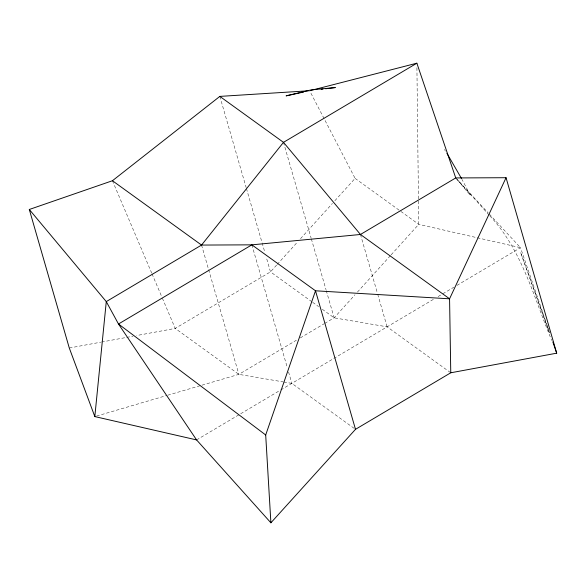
<?xml version="1.0" encoding="UTF-8"?>
<svg xmlns="http://www.w3.org/2000/svg" width="586" height="586" viewBox="0 0 586 586"><rect width="100%" height="100%" fill="white"/><g stroke="black" fill="none" stroke-linecap="round" stroke-linejoin="round"><path stroke-width="0.44" stroke-dasharray="2.93 2.2" d="M276.614 265.092L270.49 271.867L175.214 328.409L136.611 335.551M277.229 264.418L297.461 242.062M300.53 238.678L332.409 203.452M334.862 200.742L355.094 178.386L309.642 90.742M324.688 323.428L334.137 317.824L354.977 294.787M357.431 292.077L390.54 255.503M391.155 254.822L418.741 224.335L418.455 199.76M201.98 385.178L238.868 374.366L296.34 340.254M300.281 337.917L323.897 323.897M196.581 439.918L280.042 390.386M280.826 389.917L434.197 298.897M438.116 296.567L442.042 294.238M442.826 293.769L453.806 287.257M456.948 285.389L520.5 247.673L549.28 331.566M96.58 416.067L166.849 395.469M167.721 395.213L201.101 385.434M69.287 348.011L100.704 342.195M101.605 342.034L125.844 337.543M126.737 337.382L133.022 336.218M322.293 309.269L334.137 317.824L387.119 326.834L450.026 372.249M162.373 298.201L175.214 328.409L238.868 374.366L282.87 381.845M283.771 381.999L291.85 383.376L355.497 429.326M355.094 178.386L418.741 224.335L520.5 247.673L488.739 213.48M311.935 301.79L270.49 271.867L266.183 256.954M312.675 302.325L318.594 306.603M455.732 177.939L488.116 212.806M489.193 215.143L456.34 178.613L470.536 195.548L462.083 179.58M489.801 215.816C522.251 250.317 533.897 297.9 551.719 340.422M112.439 180.73L151.679 273.032M152.03 273.867L162.022 297.366M444.627 149.423L445.279 151.1M549.353 332.665L520.558 252.288L549.375 332.548M360.463 234.481L377.472 293.41M377.728 294.289L387.119 326.834M283.485 142.347L311.093 237.982M311.342 238.861L326.028 289.748M326.285 290.627L334.137 317.824M219.838 96.397L246.179 187.645M246.428 188.516L261.876 242.04M262.132 242.919L264.916 252.566M251.863 244.845L287.294 367.59M288.561 371.978L291.85 383.376M201.547 245.065L208.404 268.813M208.653 269.692L238.868 374.366M416.917 67.742L418.448 198.844"/><path stroke-width="0.88" d="M196.581 439.918L118.489 323.999L106.278 301.607L201.547 245.065L251.863 244.845L360.463 234.481L455.732 177.939L506.055 177.712L556.7 353.182L450.766 372.784L355.497 429.326L270.893 522.807L196.581 439.918L94.822 416.58L106.278 301.607L29.3 209.48L112.439 180.73L219.838 96.397L308.734 90.793M265.692 434.98L315.51 290.795L251.863 244.845L118.489 323.999L265.692 434.98L270.893 522.807M506.055 177.712L449.572 298.809L450.766 372.784M455.732 177.939L416.866 63.193L283.485 142.347L201.547 245.065L112.439 180.73M310.529 90.515L416.866 63.193M303.541 92.068L286.1 95.87L311.276 89.863L335.353 87.563L325.604 88.772M321.172 89.314L322.945 89.101M219.838 96.397L283.485 142.347L360.463 234.481L449.572 298.809L315.51 290.795L355.497 429.326M446.906 153.254L461.658 178.781M94.822 416.58L69.287 348.011L29.3 209.48M552.84 341.946L556.7 353.182"/></g></svg>
